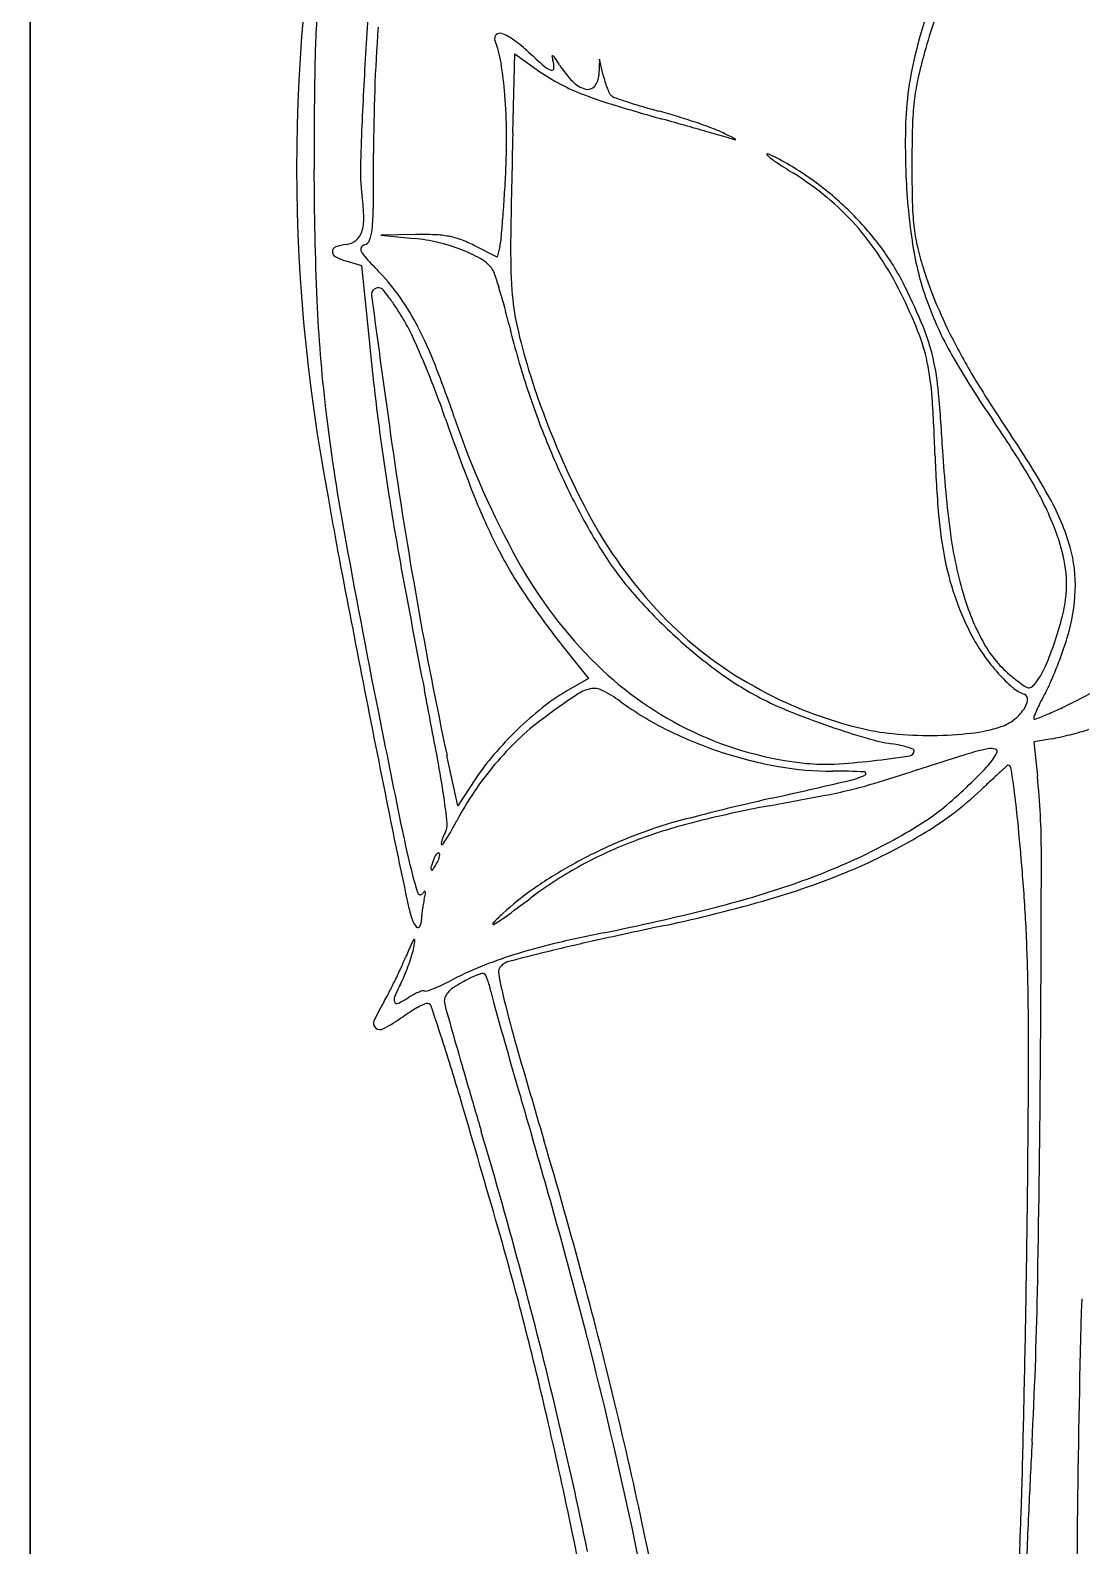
# Model space of a CAD drawing. Header units: millimetres. Extents: x 56222 to 3066687, y -650199 to -121287.
# Drawn here: x 141911.009 to 141914.101, y -185289.386 to -185284.932 of the extents above; entities that cross this region are included whole.
import ezdxf

# ---------------------------------------------------------------- set-up
doc = ezdxf.new("R2010")
doc.units = ezdxf.units.MM
doc.header["$MEASUREMENT"] = 0
doc.layers.add('$TD_AUDIT_GENERATED_(A0BDF17)', color=32, linetype='Continuous', lineweight=30)
doc.layers.add('FURNITURE', color=32, linetype='Continuous', lineweight=9)

msp = doc.modelspace()

# ---------------------------------------------------------------- linework, layer by layer
at = {"layer": '$TD_AUDIT_GENERATED_(A0BDF17)', "linetype": 'Continuous', "lineweight": 25, "ltscale": 2}
for p, q in [((141912.4279, -185285.2339, 0.5173), (141912.4335, -185285.0008, 0.5173)), ((141912.4335, -185285.0008, 0.5173), (141912.4968, -185285.0462, 0.5173)), ((141912.6826, -185285.0168, 0.5173), (141912.6811, -185285.0625, 0.5173)), ((141912.6937, -185285.0638, 0.5173), (141912.6826, -185285.0168, 0.5173)), ((141912.1431, -185285.5323, 0.5173), (141912.0396, -185285.5344, 0.5173)), ((141912.0396, -185285.5344, 0.5173), (141912.1381, -185285.5439, 0.5173)), ((141912.3817, -185285.5981, 0.5173), (141912.3141, -185285.5642, 0.5173)), ((141912.3897, -185285.5677, 0.5173), (141912.3817, -185285.5981, 0.5173)), ((141911.9372, -185285.6095, 0.5173), (141911.9834, -185285.6227, 0.5173)), ((141911.9834, -185285.6227, 0.5173), (141912.0074, -185285.8614, 0.5173)), ((141912.5685, -185286.7336, 0.5173), (141912.6503, -185286.8366, 0.5173)), ((141912.6503, -185286.8366, 0.5173), (141912.5841, -185286.8753, 0.5173)), ((141914.0126, -185287.0139, 0.5173), (141913.9598, -185287.0227, 0.5173)), ((141913.9598, -185287.0227, 0.5173), (141913.9703, -185287.1241, 0.5173)), ((141912.266, -185287.2107, 0.5173), (141912.2345, -185287.0633, 0.5173)), ((141912.3181, -185287.1321, 0.5173), (141912.266, -185287.2107, 0.5173))]:
    msp.add_line(p, q, dxfattribs=at)
for centre, radius, start, end in [((141916.8836, -185285.3355, 0.5173), 5.0911, 167.6373, 190.9661), ((141915.2434, -185285.4426, 0.5173), 1.6657, 157.6976, 164.4383), ((141915.2956, -185285.1035, 0.5173), 3.4503, 175.8813, 179.0745), ((141922.3503, -185285.6204, 0.5173), 10.3738, 175.63904, 177.00633), ((141915.4777, -185285.4728, 0.5173), 1.925, 161.5478, 165.5643), ((141917.2262, -185285.294, 0.5173), 5.2076, 175.9149, 179.9893), ((141912.3887, -185284.9556, 0.5173), 0.0143, 132.2374, 200.9935), ((141912.3902, -185284.9572, 0.5173), 0.0165, 70.4674, 132.2374), ((141912.3496, -185285.0718, 0.5173), 0.138, 53.791, 70.4674), ((141912.0616, -185285.0811, 0.5173), 0.3361, 9.216, 20.9935), ((141912.1395, -185285.3587, 0.5173), 0.4937, 47.3311, 53.791), ((141911.2219, -185285.2173, 0.5173), 1.1868, 4.6114, 9.216), ((141913.8181, -185283.5376, 0.5173), 1.983, 227.331, 229.1278), ((141912.5447, -185285.0077, 0.5173), 0.00153, 55.83, 188.8827), ((141912.6447, -185284.992, 0.5173), 0.1028, 188.8829, 195.991), ((141912.5329, -185285.025, 0.5173), 0.0225, 33.8472, 55.8299), ((141912.4709, -185285.0418, 0.5173), 0.078, 358.8745, 15.991), ((141911.712, -185285.5756, 0.5173), 1.011, 32.4242, 33.8472), ((141912.8261, -185284.8678, 0.5173), 0.309, 212.4241, 224.0641), ((141914.5609, -185285.2368, 0.5173), 0.9783, 165.5644, 172.2292), ((141915.0715, -185285.3947, 0.5173), 1.4872, 164.4382, 167.5973), ((141929.3057, -185285.3298, 0.5173), 17.4622, 179.07452, 180.03457), ((141925.4174, -185285.7808, 0.5173), 13.4452, 177.00638, 178.02486), ((141912.8446, -185284.5615, 0.5173), 0.5966, 234.3383, 241.4581), ((141912.5611, -185284.9902, 0.5173), 0.0621, 229.1277, 251.0809), ((141912.5429, -185285.0432, 0.5173), 0.006, 251.0809, 358.8744), ((141912.6259, -185285.0608, 0.5173), 0.0553, 320.8404, 358.1959), ((141912.9759, -185284.9971, 0.5173), 0.2899, 193.3018, 197.1714), ((141914.2424, -185285.2124, 0.5173), 0.6384, 167.5972, 173.5409), ((141910.8846, -185285.2445, 0.5173), 1.5252, 0.4178, 4.6114), ((141912.8516, -185284.5487, 0.5173), 0.6112, 241.4581, 248.4499), ((141912.6614, -185285.0273, 0.5173), 0.0797, 224.064, 255.9276), ((141913.0699, -185283.9961, 0.5173), 1.2053, 248.4499, 253.0755), ((141912.6484, -185285.0792, 0.5173), 0.0262, 255.9276, 320.8405), ((141912.9416, -185285.0077, 0.5173), 0.2541, 197.1713, 201.4433), ((141912.9095, -185285.0203, 0.5173), 0.2196, 201.4433, 205.6497), ((141912.7365, -185285.1034, 0.5173), 0.0277, 205.6498, 224.9999), ((141912.7353, -185285.1046, 0.5173), 0.026, 224.9999, 250.4383), ((141914.5964, -185285.2417, 0.5173), 1.0142, 172.2292, 178.7532), ((141914.8344, -185278.1972, 0.5173), 7.2668, 253.07551, 254.30071), ((141913.3227, -185283.4515, 0.5173), 1.7803, 250.4384, 251.6718), ((141913.1844, -185283.8689, 0.5173), 1.3406, 251.6719, 253.6325), ((141913.4073, -185283.1099, 0.5173), 2.1316, 253.6325, 255.0176), ((141914.47, -185285.2382, 0.5173), 0.8674, 173.5408, 178.4354), ((141912.4357, -185286.7404, 0.5173), 1.6266, 73.0648, 75.0176), ((141905.1158, -185312.7738, 0.5173), 28.6497, 74.14963, 74.30066), ((141912.3531, -185287.0119, 0.5173), 1.9103, 71.3338, 73.0648), ((141907.6598, -185303.8137, 0.5173), 19.3355, 73.94681, 74.14964), ((141912.4174, -185286.8214, 0.5173), 1.7093, 69.5912, 71.3338), ((141910.33, -185285.2486, 0.5173), 2.0798, 357.0942, 0.4178), ((141945.6004, -185286.0406, 0.5173), 33.1823, 178.60701, 179.1575), ((141906.4661, -185307.9622, 0.5173), 23.6522, 73.80778, 73.94689), ((141912.8785, -185285.5821, 0.5173), 0.387, 64.3417, 69.5911), ((141912.4763, -185286.4193, 0.5173), 1.3158, 63.2513, 64.3417), ((141912.9148, -185285.7543, 0.5173), 0.527, 71.6599, 73.8078), ((141912.9757, -185285.4285, 0.5173), 0.2063, 58.9636, 63.2513), ((141913.0811, -185285.2525, 0.5173), 0.0016, 251.6598, 326.1124), ((141913.0815, -185285.2528, 0.5173), 0.00115, 326.1122, 58.9632), ((141915.7809, -185285.2675, 0.5173), 2.1989, 178.7531, 182.4108), ((141917.8629, -185285.3308, 0.5173), 4.2615, 178.4353, 179.939), ((141890.7943, -185285.2891, 0.5173), 21.2243, 359.55138, 359.98935), ((141913.1769, -185285.297, 0.5173), 0.00204, 69.2869, 227.6241), ((141913.3159, -185285.1447, 0.5173), 0.2082, 227.624, 236.502), ((141913.096, -185285.511, 0.5173), 0.2308, 62.184, 69.2868), ((141920.9231, -185285.3349, 0.5173), 9.0797, 180.03447, 182.47151), ((141912.607, -185285.339, 0.5173), 0.6272, 178.0249, 187.4674), ((141914.5137, -185283.3349, 0.5173), 2.3785, 236.502, 237.9912), ((141912.7793, -185286.1113, 0.5173), 0.9095, 53.4526, 62.184), ((141918.2184, -185285.3312, 0.5173), 4.6171, 179.9389, 181.3053), ((141906.8786, -185285.0734, 0.5173), 5.5356, 356.3434, 357.0942), ((141912.7705, -185286.1237, 0.5173), 0.9103, 50.3553, 57.9912), ((141912.7713, -185286.1221, 0.5173), 0.923, 44.8172, 53.4526), ((141915.4111, -185285.283, 0.5173), 1.8288, 182.4107, 188.7655), ((141911.4153, -185285.4952, 0.5173), 0.5748, 1.2283, 7.4674), ((141908.5824, -185285.1823, 0.5173), 3.8283, 355.3536, 356.3434), ((141912.8513, -185286.0261, 0.5173), 0.7836, 41.8112, 50.3553), ((141911.3412, -185285.4499, 0.5173), 0.6767, 354.2657, 359.5513), ((141912.793, -185286.1005, 0.5173), 0.8924, 36.0354, 44.8172), ((141914.4306, -185285.4175, 0.5173), 0.8283, 181.3052, 186.1795), ((141911.9324, -185285.5073, 0.5173), 0.054, 309.1914, 341.6983), ((141911.8665, -185285.4855, 0.5173), 0.1235, 341.6982, 1.2283), ((141911.9016, -185285.5062, 0.5173), 0.1135, 338.0269, 354.2657), ((141908.02, -185285.1366, 0.5173), 4.3926, 354.6314, 355.3535), ((141912.8356, -185286.0401, 0.5173), 0.8046, 33.3881, 41.8111), ((141914.1127, -185285.452, 0.5173), 0.5085, 186.1794, 192.7923), ((141911.9122, -185285.5824, 0.5173), 0.0148, 109.794, 178.2272), ((141911.9554, -185285.7024, 0.5173), 0.1423, 96.7524, 109.794), ((141911.9323, -185285.5072, 0.5173), 0.0541, 276.7524, 309.1914), ((141911.9953, -185285.5766, 0.5173), 0.0149, 104.6548, 152.9859), ((141911.9858, -185285.5402, 0.5173), 0.0227, 284.6548, 338.0269), ((141912.0874, -185286.0705, 0.5173), 0.529, 76.813, 84.4972), ((141912.1626, -185286.5123, 0.5173), 0.9801, 87.8612, 91.1422), ((141912.1889, -185285.8091, 0.5173), 0.2765, 79.4451, 87.8613), ((141912.089, -185286.0634, 0.5173), 0.5217, 69.0482, 76.813), ((141912.2005, -185285.7468, 0.5173), 0.2131, 69.5738, 79.4451), ((141912.1377, -185285.9154, 0.5173), 0.393, 63.3308, 69.5738), ((141912.27, -185285.536, 0.5173), 0.1239, 345.1479, 354.6314), ((141914.1712, -185285.5784, 0.5173), 1.7497, 179.1575, 183.8434), ((141914.4867, -185285.4256, 0.5173), 0.8935, 188.7654, 199.6242), ((141914.4326, -185285.3793, 0.5173), 0.8366, 192.7924, 197.347), ((141911.9139, -185285.5824, 0.5173), 0.0165, 178.2271, 241.93), ((141911.981, -185285.4566, 0.5173), 0.159, 241.9301, 254.0182), ((141911.9929, -185285.5754, 0.5173), 0.0122, 152.986, 209.0214), ((141912.0756, -185285.5295, 0.5173), 0.1068, 209.0213, 222.5377), ((141913.7542, -185283.9894, 0.5173), 2.3849, 222.5376, 223.9549), ((141912.1214, -185285.9789, 0.5173), 0.4313, 60.7676, 69.0483), ((141912.2735, -185285.7071, 0.5173), 0.1199, 39.2959, 60.7676), ((141912.6554, -185286.1589, 0.5173), 1.0204, 26.3395, 33.388), ((141912.8916, -185286.0288, 0.5173), 0.7705, 26.2305, 36.0354), ((141911.6113, -185286.0554, 0.5173), 0.5918, 34.7654, 43.9549), ((141912.3329, -185285.6585, 0.5173), 0.0431, 18.3832, 39.2959), ((141910.6351, -185286.2227, 0.5173), 1.8322, 16.9773, 18.3831), ((141914.802, -185285.2639, 0.5173), 1.2236, 197.3471, 202.9147), ((141912.0329, -185285.7087, 0.5173), 0.0203, 72.0634, 187.5377), ((141912.034, -185285.7054, 0.5173), 0.0168, 38.501, 72.0635), ((141911.4319, -185286.1843, 0.5173), 0.7861, 36.3881, 38.5009), ((141910.8991, -185286.1421, 0.5173), 1.5561, 14.9914, 16.9774), ((141913.1315, -185285.6482, 0.5173), 0.7077, 183.8434, 192.5289), ((141911.9252, -185286.5049, 0.5173), 1.8478, 22.2784, 26.2305), ((141916.1076, -185285.5428, 0.5173), 4.2597, 182.4714, 186.7635), ((141957.0314, -185279.7545, 0.5173), 45.411, 187.53757, 188.09357), ((141911.5204, -185286.1191, 0.5173), 0.6762, 33.4141, 36.388), ((141911.1956, -185286.3334, 0.5173), 1.0654, 31.2985, 33.4141), ((141911.4669, -185286.1557, 0.5173), 0.7676, 27.2046, 34.7654), ((141910.1371, -185286.3462, 0.5173), 2.345, 13.5308, 14.9914), ((141912.2304, -185286.3693, 0.5173), 1.4947, 21.6925, 26.3395), ((141914.5857, -185285.3903, 0.5173), 0.9986, 199.6242, 209.7751), ((141915.0691, -185285.151, 0.5173), 1.5136, 202.9147, 207.6616), ((141911.7089, -185286.0213, 0.5173), 0.4646, 24.7803, 31.2985), ((141909.8202, -185286.8932, 0.5173), 2.5449, 22.9299, 24.7803), ((141911.0736, -185286.3579, 0.5173), 1.2098, 21.3611, 27.2046), ((141914.703, -185285.2474, 0.5173), 2.3512, 193.5308, 198.0582), ((141914.0364, -185285.4471, 0.5173), 1.6347, 192.529, 197.1748), ((141913.1069, -185286.0206, 0.5173), 0.5514, 11.9115, 21.6926), ((141913.1053, -185286.0215, 0.5173), 0.5725, 12.8161, 22.2783), ((141920.3657, -185285.0199, 0.5173), 8.4006, 185.74903, 187.28613), ((141915.5077, -185284.9211, 0.5173), 2.0088, 207.6616, 211.7317), ((141909.5214, -185287.0196, 0.5173), 2.8693, 21.0722, 22.93), ((141908.6978, -185287.2871, 0.5173), 3.7609, 18.8519, 21.3611), ((141912.902, -185286.0638, 0.5173), 0.7608, 3.9643, 11.9115), ((141912.911, -185286.0657, 0.5173), 0.7718, 5.0366, 12.8162), ((141916.0665, -185284.5431, 0.5173), 2.7046, 209.7751, 214.6008), ((141914.8314, -185285.2014, 0.5173), 2.4668, 197.1748, 207.1965), ((141909.6836, -185286.9571, 0.5173), 2.6955, 19.1255, 21.0723), ((141914.8145, -185285.2111, 0.5173), 2.4685, 198.0582, 202.4234), ((141909.2934, -185286.3139, 0.5173), 4.378, 1.7874, 3.9643), ((141908.7362, -185286.4336, 0.5173), 4.9628, 3.0696, 5.0366), ((141917.3735, -185283.7673, 0.5173), 4.2025, 211.7317, 214.075), ((141917.7986, -185285.3422, 0.5173), 5.9625, 186.76346, 190.23646), ((141919.0337, -185285.1902, 0.5173), 7.0578, 187.28615, 189.03776), ((141917.6858, -185284.1821, 0.5173), 5.7742, 199.12556, 201.47254), ((141914.7136, -185285.233, 0.5173), 2.596, 198.8519, 208.9544), ((141911.3134, -185287.8221, 0.5173), 3.0698, 30.9372, 34.6008), ((141925.984, -185284.1697, 0.5173), 14.0512, 188.09358, 190.00744), ((141911.7407, -185287.5775, 0.5173), 2.598, 29.2294, 34.075), ((141914.7022, -185285.2574, 0.5173), 2.3471, 202.4234, 206.8933), ((141916.9518, -185286.0749, 0.5173), 3.2841, 181.7874, 184.902), ((141916.7671, -185286.003, 0.5173), 3.0797, 183.0695, 187.6134), ((141913.0489, -185286.7819, 0.5173), 1.0464, 22.7623, 30.9372), ((141918.5739, -185285.2173, 0.5173), 6.7761, 189.22867, 190.82491), ((141921.864, -185284.74, 0.5173), 9.9236, 189.03768, 190.47211), ((141913.955, -185285.6497, 0.5173), 1.7652, 201.4726, 207.1474), ((141914.2008, -185285.5117, 0.5173), 1.7848, 206.8934, 212.3819), ((141913.4383, -185286.6275, 0.5173), 0.6526, 15.6981, 29.2294), ((141913.8678, -185285.6966, 0.5173), 1.3834, 207.1965, 222.6494), ((141914.8645, -185286.254, 0.5173), 1.1891, 184.9021, 191.549), ((141940.6318, -185281.2189, 0.5173), 29.165, 190.23644, 191.30672), ((141914.8703, -185286.2565, 0.5173), 1.166, 187.6133, 196.9956), ((141913.4381, -185286.6186, 0.5173), 0.6243, 11.9156, 22.7623), ((141913.586, -185285.8389, 0.5173), 1.3505, 207.1474, 213.8161), ((141913.6704, -185286.5623, 0.5173), 0.4116, 357.7869, 15.6981), ((141990.1546, -185271.5303, 0.5173), 79.6536, 190.824889, 191.087304), ((141913.6117, -185285.8427, 0.5173), 1.3367, 208.9544, 225.5558), ((141913.5316, -185285.9361, 0.5173), 0.9924, 212.382, 221.2556), ((141914.5156, -185286.3253, 0.5173), 0.833, 191.549, 199.6974), ((141913.7196, -185286.5592, 0.5173), 0.3367, 354.6947, 11.9156), ((141942.7726, -185280.8754, 0.5173), 31.1863, 190.4721, 191.0831), ((141914.2762, -185285.3765, 0.5173), 2.1812, 213.8162, 218.4728), ((141913.962, -185285.5585, 0.5173), 1.565, 221.2557, 227.5637), ((141913.6425, -185286.552, 0.5173), 0.4141, 345.8933, 354.6947), ((141913.5374, -185286.5572, 0.5173), 0.5446, 343.2679, 357.7869), ((141924.9556, -185284.3511, 0.5173), 13.007, 190.00753, 192.03552), ((141913.6973, -185285.8537, 0.5173), 1.1516, 222.6494, 239.8026), ((141914.4892, -185286.3347, 0.5173), 0.805, 199.6974, 208.0572), ((141914.425, -185286.3926, 0.5173), 0.7004, 196.9956, 209.327), ((141913.0916, -185286.4136, 0.5173), 0.9821, 341.2771, 345.8934), ((141913.9462, -185285.5758, 0.5173), 1.5416, 227.5637, 233.9072), ((141914.2438, -185286.4655, 0.5173), 0.5269, 208.0573, 215.2314), ((141913.1097, -185286.4286, 0.5173), 0.9913, 340.5852, 343.2679), ((141914.2811, -185286.4391, 0.5173), 0.5726, 215.2314, 221.9715), ((141914.0994, -185286.5755, 0.5173), 0.327, 209.327, 231.1228), ((141913.1058, -185286.4184, 0.5173), 0.9672, 336.7474, 341.2771), ((141912.7654, -185286.3073, 0.5173), 1.3563, 338.4644, 340.5852), ((141913.3982, -185286.0604, 0.5173), 1.0317, 225.5558, 244.812), ((141913.7776, -185286.7071, 0.5173), 0.2359, 323.8249, 336.7474), ((141912.8699, -185286.3485, 0.5173), 1.2439, 336.3156, 338.4644), ((141980.7815, -185273.367, 0.5173), 70.1023, 191.087355, 191.39744), ((141913.563, -185286.1015, 0.5173), 0.891, 233.9072, 243.4705), ((141913.7483, -185285.766, 0.5173), 1.253, 239.8025, 255.9036), ((141914.2207, -185286.4935, 0.5173), 0.4913, 221.9716, 228.8892), ((141914.782, -185285.7289, 0.5173), 1.4144, 231.1228, 232.9148), ((141913.9516, -185286.8275, 0.5173), 0.0373, 232.9148, 257.559), ((141913.9463, -185286.8516, 0.5173), 0.0126, 257.559, 311.383), ((141913.8937, -185286.792, 0.5173), 0.0921, 311.3831, 323.8249), ((141913.665, -185286.6973, 0.5173), 0.3757, 331.0742, 336.3156), ((141913.4453, -185285.6287, 0.5173), 1.4249, 297.2175, 302.8082), ((141888.3493, -185291.5361, 0.5173), 24.2713, 10.59796, 11.08314), ((141912.8767, -185287.3752, 0.5173), 0.5792, 120.3386, 128.6777), ((141914.9169, -185290.2188, 0.5173), 4.0514, 124.6406, 126.3606), ((141912.6819, -185286.9839, 0.5173), 0.1195, 102.7365, 124.6406), ((141912.6671, -185286.9187, 0.5173), 0.0526, 62.942, 102.7364), ((141912.5083, -185287.2296, 0.5173), 0.4017, 54.0429, 62.942), ((141913.3169, -185286.115, 0.5173), 0.9753, 234.0429, 243.6437), ((141913.6456, -185285.9361, 0.5173), 1.0759, 243.4705, 248.4613), ((141913.9628, -185286.789, 0.5173), 0.099, 228.8892, 251.565), ((141913.8771, -185286.8902, 0.5173), 0.0652, 324.4982, 351.7925), ((141913.9267, -185286.8974, 0.5173), 0.0151, 351.7925, 71.5649), ((141914.4979, -185287.1675, 0.5173), 0.5806, 152.9555, 155.4494), ((141914.734, -185287.288, 0.5173), 0.8456, 151.0742, 152.9555), ((141913.1363, -185285.0279, 0.5173), 2.1005, 295.6151, 297.2175), ((141997.1777, -185269.913, 0.5173), 86.8301, 191.30675, 191.524932), ((141913.1754, -185287.7484, 0.5173), 1.0572, 128.6777, 133.9927), ((141914.237, -185284.4377, 0.5173), 2.6868, 248.4613, 250.9809), ((141913.814, -185286.8452, 0.5173), 0.1427, 307.2117, 324.4982), ((141913.9805, -185286.9535, 0.5173), 0.0207, 157.376, 179.9999), ((141914.5376, -185287.1856, 0.5173), 0.6243, 155.4494, 157.3761), ((141913.4444, -185285.6193, 0.5173), 1.4346, 291.2403, 292.7905), ((141913.6188, -185286.0344, 0.5173), 0.9844, 292.7905, 295.6151), ((141913.1974, -185287.7711, 0.5173), 1.0888, 133.9926, 139.2515), ((141912.9367, -185287.5291, 0.5173), 0.7114, 126.3606, 133.854), ((141913.4179, -185285.9111, 0.5173), 1.2028, 243.6437, 251.8475), ((141913.3957, -185286.0657, 0.5173), 1.0259, 244.8121, 264.1501), ((141914.24, -185284.4291, 0.5173), 2.6959, 250.9808, 253.3988), ((141913.6123, -185286.3074, 0.5173), 0.6948, 255.9035, 264.4774), ((141913.7278, -185286.5683, 0.5173), 0.4319, 276.4073, 288.3194), ((141913.8237, -185286.8579, 0.5173), 0.1268, 288.3195, 307.2117), ((141913.963, -185286.9535, 0.5173), 0.00316, 180, 291.2405), ((141913.8041, -185285.9685, 0.5173), 1.0663, 284.2355, 285.8975), ((141913.9366, -185286.4336, 0.5173), 0.5828, 285.8975, 288.5099), ((141913.1019, -185287.7011, 0.5173), 0.9498, 133.854, 139.8874), ((141913.6211, -185286.5047, 0.5173), 0.53, 253.3988, 261.4714), ((141913.4795, -185287.449, 0.5173), 0.4248, 78.0247, 81.4714), ((141913.6549, -185285.8668, 0.5173), 1.1374, 264.4774, 270.4043), ((141913.5199, -185287.2588, 0.5173), 0.2304, 72.5762, 78.0246), ((141913.5258, -185287.24, 0.5173), 0.2107, 67.9209, 72.5761), ((141913.6553, -185285.9232, 0.5173), 1.081, 270.4043, 276.4073), ((141913.9364, -185286.5588, 0.5173), 0.4614, 279.4959, 282.5663), ((141913.8099, -185285.9914, 0.5173), 1.0427, 282.5664, 284.2355), ((141909.3944, -185287.5984, 0.5173), 2.861, 8.2571, 10.5979), ((141912.9175, -185287.53, 0.5173), 0.7194, 139.2515, 146.4251), ((141913.414, -185285.923, 0.5173), 1.1902, 251.8476, 260.0916), ((141913.2803, -185285.3226, 0.5173), 1.7681, 273.0065, 276.62), ((141913.0238, -185283.1123, 0.5173), 3.9932, 276.6199, 278.2263), ((141913.593, -185287.0494, 0.5173), 0.0152, 278.2263, 359.9999), ((141913.6031, -185287.0494, 0.5173), 0.00507, 360, 67.921), ((141919.2252, -185304.7079, 0.5173), 18.4744, 107.19759, 107.67773), ((141913.9659, -185287.7155, 0.5173), 0.6868, 101.9864, 107.1976), ((141913.6645, -185286.951, 0.5173), 0.2142, 316.8815, 330.7672), ((141913.8336, -185287.0922, 0.5173), 0.0496, 74.6354, 101.9864), ((141913.8447, -185287.0519, 0.5173), 0.00776, 330.7674, 74.6354), ((141913.1273, -185287.7225, 0.5173), 0.9831, 139.8873, 145.8255), ((141913.3676, -185286.1884, 0.5173), 0.9209, 260.0917, 270.0846), ((141913.3452, -185286.5584, 0.5173), 0.5306, 264.1502, 273.0065), ((141913.3717, -185288.9623, 0.5173), 1.8531, 87.2164, 90.0847), ((141913.3525, -185286.8696, 0.5173), 0.2749, 282.9907, 293.8143), ((141913.4615, -185287.1165, 0.5173), 0.00503, 293.8142, 87.2163), ((141909.8884, -185275.4126, 0.5173), 12.2727, 287.06081, 287.67777), ((141912.826, -185286.1658, 0.5173), 1.363, 313.3435, 316.8815), ((141916.4541, -185289.9564, 0.5173), 3.849, 132.386, 132.9099), ((141930.9645, -185305.8551, 0.5173), 25.3739, 132.31543, 132.38602), ((141913.8841, -185287.0942, 0.5173), 0.00244, 89.9998, 132.3155), ((141913.8841, -185287.1005, 0.5173), 0.0087, 9.1965, 89.9998), ((141911.6138, -185287.468, 0.5173), 2.3086, 7.6176, 9.1964), ((141911.8097, -185287.3498, 0.5173), 2.1724, 359.9537, 5.9647), ((141913.0267, -185287.6541, 0.5173), 0.8614, 145.8255, 152.3822), ((141902.8457, -185241.3254, 0.5173), 47.0153, 282.70828, 282.99063), ((141913.0588, -185285.6747, 0.5173), 1.5327, 280.8077, 283.6503), ((141913.1385, -185286.0029, 0.5173), 1.195, 283.6504, 287.0608), ((141913.1317, -185286.4513, 0.5173), 0.9804, 301.312, 313.2318), ((141912.8365, -185286.177, 0.5173), 1.3477, 309.5712, 313.3435), ((141918.8602, -185292.5448, 0.5173), 7.383, 132.90998, 133.23175), ((141911.5292, -185287.4793, 0.5173), 2.3939, 5.3951, 7.6176), ((141910.775, -185287.3981, 0.5173), 1.4659, 5.3379, 8.2571), ((141913.803, -185290.575, 0.5173), 3.4208, 100.4641, 104.3326), ((141914.7804, -185294.2836, 0.5173), 7.2711, 103.49143, 104.31993), ((141914.9127, -185294.8353, 0.5173), 7.8383, 102.70828, 103.49139), ((141908.1119, -185259.7609, 0.5173), 27.9145, 280.4641, 280.80765), ((141913.316, -185286.7572, 0.5173), 0.595, 302.6204, 309.5712), ((141935.6495, -185282.4651, 0.5173), 24.0624, 191.39748, 192.08595), ((141915.7613, -185286.5142, 0.5173), 3.7384, 191.525, 193.6637), ((141912.1845, -185287.2664, 0.5173), 0.0503, 331.8449, 5.3379), ((141911.3749, -185286.79, 0.5173), 1.0027, 330.5297, 332.3821), ((141913.3523, -185288.811, 0.5173), 1.6001, 104.3326, 111.1607), ((141913.0998, -185288.0222, 0.5173), 0.7879, 105.1111, 108.8774), ((141914.6046, -185293.5948, 0.5173), 6.5602, 104.31997, 105.11111), ((141912.7733, -185285.9092, 0.5173), 1.6017, 295.2656, 302.6203), ((141898.2886, -185288.7298, 0.5173), 15.6935, 4.8409, 5.39506), ((141912.3083, -185287.3385, 0.5173), 0.0927, 156.6084, 163.5883), ((141911.6688, -185286.9439, 0.5173), 0.6714, 325.4859, 327.3264), ((141912.365, -185287.363, 0.5173), 0.1544, 151.8449, 156.6085), ((141911.8281, -185287.0461, 0.5173), 0.4822, 327.3264, 330.5297), ((141913.3327, -185288.7032, 0.5173), 1.5076, 108.8773, 114.0622), ((141912.7943, -185285.8967, 0.5173), 1.6295, 293.165, 301.312), ((141912.2124, -185287.3601, 0.5173), 0.0112, 111.6457, 136.6592), ((141912.2094, -185287.3524, 0.5173), 0.00298, 44.9999, 111.6457), ((141912.2076, -185287.3542, 0.5173), 0.00541, 355.9065, 44.9999), ((141912.2217, -185287.3216, 0.5173), 0.00435, 170.6245, 224.9999), ((141912.2884, -185287.3326, 0.5173), 0.0719, 163.5883, 170.6245), ((141912.2202, -185287.3231, 0.5173), 0.00226, 224.9999, 325.4859), ((141913.3177, -185288.6697, 0.5173), 1.471, 114.0621, 119.3436), ((141913.2218, -185288.4741, 0.5173), 1.2389, 111.1607, 119.0372), ((141912.1995, -185287.3937, 0.5173), 0.0122, 162.0024, 203.6879), ((141912.6367, -185287.5357, 0.5173), 0.4719, 159.0063, 162.0024), ((141912.018, -185287.275, 0.5173), 0.2141, 324.5984, 329.8215), ((141912.2602, -185287.3912, 0.5173), 0.0686, 151.3686, 159.0063), ((141912.225, -185287.372, 0.5173), 0.0285, 136.659, 151.3686), ((141912.1152, -185287.3315, 0.5173), 0.1017, 329.8215, 336.3439), ((141912.1491, -185287.3463, 0.5173), 0.0647, 336.3439, 345.4979), ((141912.1686, -185287.3514, 0.5173), 0.0446, 345.4979, 355.9066), ((141913.2013, -185288.4371, 0.5173), 1.1965, 119.0371, 127.1219), ((141913.2487, -185288.547, 0.5173), 1.3302, 119.3436, 124.8766), ((141912.5578, -185285.3439, 0.5173), 2.2308, 286.2467, 293.165), ((141912.5942, -185285.5298, 0.5173), 2.0213, 289.0882, 295.2657), ((141824.7615, -185287.2794, 0.5173), 89.2206, 359.539969, 359.953644), ((141913.0545, -185287.1722, 0.5173), 0.9528, 193.6637, 198.044), ((141912.1906, -185287.3976, 0.5173), 0.00245, 203.6879, 324.5983), ((141912.3077, -185284.702, 0.5173), 2.8973, 284.0292, 289.0883), ((141909.2989, -185287.7973, 0.5173), 4.6438, 2.7283, 4.8409), ((141912.156, -185287.465, 0.5173), 0.00774, 198.0441, 324.6456), ((141912.2042, -185287.4992, 0.5173), 0.0514, 134.7678, 144.6456), ((141911.7625, -185287.3928, 0.5173), 0.4156, 347.0886, 349.3691), ((141912.1691, -185287.4638, 0.5173), 0.00159, 18.3898, 134.7678), ((141912.159, -185287.4672, 0.5173), 0.0123, 349.3691, 18.3898), ((141912.9793, -185288.1604, 0.5173), 0.859, 124.8765, 132.5547), ((141907.8187, -185281.3256, 0.5173), 7.7223, 306.42538, 307.12186), ((141912.5107, -185287.4197, 0.5173), 0.399, 192.086, 198.2553), ((141912.5683, -185287.5738, 0.5173), 0.4103, 172.1394, 174.3636), ((141912.6017, -185287.5784, 0.5173), 0.444, 169.9441, 172.1394), ((141912.4724, -185287.5555, 0.5173), 0.3126, 167.0887, 169.9441), ((141912.7525, -185287.9134, 0.5173), 0.5236, 132.5546, 137.0144), ((141911.244, -185280.4447, 0.5173), 7.2855, 281.48833, 284.02918), ((141911.9963, -185283.4169, 0.5173), 4.2379, 281.9669, 286.2467), ((141912.1906, -185287.5253, 0.5173), 0.062, 198.2553, 222.6732), ((141912.1494, -185287.5633, 0.5173), 0.00591, 222.6732, 334.4836), ((141912.1112, -185287.5451, 0.5173), 0.0482, 334.4835, 359.5529), ((141912.291, -185287.5465, 0.5173), 0.1316, 174.3634, 179.5529), ((141912.371, -185287.5578, 0.5173), 0.00215, 137.0145, 298.9097), ((141912.2321, -185287.3063, 0.5173), 0.2894, 298.9096, 306.4255), ((141917.765, -185310.6339, 0.5173), 23.5837, 101.96699, 102.47462), ((141915.2304, -185288.9778, 0.5173), 3.386, 156.2868, 157.0401), ((141912.1786, -185287.6373, 0.5173), 0.0528, 141.4381, 156.2867), ((141911.8835, -185287.5779, 0.5173), 0.2582, 349.1877, 353.8379), ((141912.1385, -185287.6054, 0.5173), 0.0016, 353.8381, 141.4382), ((141912.955, -185289.3229, 0.5173), 1.754, 103.4695, 107.4078), ((141914.0514, -185293.8475, 0.5173), 6.3914, 102.47471, 103.81565), ((141913.5715, -185291.8971, 0.5173), 4.4011, 101.4882, 103.4695), ((141908.2879, -185287.8455, 0.5173), 5.6559, 0.9062, 2.7284), ((141910.9765, -185287.1757, 0.5173), 1.2338, 335.2974, 337.0401), ((141911.5883, -185287.4868, 0.5173), 0.567, 340.3996, 343.3703), ((141911.9106, -185287.5831, 0.5173), 0.2306, 343.3703, 349.1878), ((141912.803, -185288.838, 0.5173), 1.2458, 107.4079, 112.1735), ((141914.5142, -185295.7297, 0.5173), 8.3296, 103.81566, 104.59144), ((141910.4934, -185286.9535, 0.5173), 1.7656, 333.9651, 335.2974), ((141911.7828, -185287.5689, 0.5173), 0.3559, 333.1463, 337.4556), ((141911.5648, -185287.4784, 0.5173), 0.5918, 337.4557, 340.3996), ((141912.7299, -185288.6586, 0.5173), 1.0522, 112.1735, 117.5828), ((141912.4048, -185287.9293, 0.5173), 0.2354, 106.7301, 111.0386), ((141912.3395, -185287.7118, 0.5173), 0.0083, 58.2824, 106.7301), ((141912.3376, -185287.7149, 0.5173), 0.0119, 25.3774, 58.2824), ((141912.4143, -185287.7009, 0.5173), 0.0282, 134.9998, 190.1781), ((141913.6595, -185287.4773, 0.5173), 1.2933, 190.1781, 193.7024), ((141912.4276, -185287.7143, 0.5173), 0.0471, 104.5914, 134.9999), ((141910.6104, -185287.0106, 0.5173), 1.6353, 332.6175, 333.9651), ((141912.7931, -185288.0805, 0.5173), 0.7767, 153.1463, 156.5694), ((141912.0441, -185287.3626, 0.5173), 0.414, 288.5562, 291.3823), ((141912.0503, -185287.3783, 0.5173), 0.3971, 291.3823, 294.9688), ((141911.9622, -185287.1892, 0.5173), 0.6057, 294.9688, 297.5827), ((141912.303, -185287.8184, 0.5173), 0.0881, 124.9459, 139.035), ((141912.4375, -185288.0109, 0.5173), 0.3229, 119.5875, 124.946), ((141912.4794, -185288.0845, 0.5173), 0.4076, 116.0848, 119.5875), ((141912.4102, -185287.9433, 0.5173), 0.2504, 111.0386, 116.0848), ((141912.1966, -185287.7817, 0.5173), 0.1679, 20.6287, 25.3772), ((141912.1743, -185287.7902, 0.5173), 0.1918, 15.5625, 20.6287), ((141912.1018, -185287.8103, 0.5173), 0.267, 11.6089, 15.5626), ((141912.5666, -185288.0935, 0.5173), 0.6014, 149.4587, 155.4328), ((141911.5995, -185287.5229, 0.5173), 0.5214, 329.4586, 332.6175), ((141912.0985, -185287.7795, 0.5173), 0.0196, 156.5694, 204.9882), ((141912.0879, -185287.7844, 0.5173), 0.00793, 204.9882, 296.0833), ((141911.9707, -185287.545, 0.5173), 0.2745, 296.0832, 303.2337), ((141912.2285, -185287.9384, 0.5173), 0.1959, 118.3963, 123.2337), ((141912.2059, -185287.8966, 0.5173), 0.1483, 112.4357, 118.3964), ((141912.4018, -185288.2532, 0.5173), 0.5159, 117.4929, 119.6985), ((141912.1962, -185287.873, 0.5173), 0.1228, 106.4971, 112.4357), ((141912.1648, -185287.7671, 0.5173), 0.0124, 74.4589, 106.4972), ((141912.1826, -185287.832, 0.5173), 0.041, 103.4168, 117.4929), ((141912.1717, -185287.7425, 0.5173), 0.0132, 254.4589, 288.5562), ((141912.176, -185287.8043, 0.5173), 0.0125, 18.9056, 103.4167), ((141912.2552, -185287.7843, 0.5173), 0.0286, 160.0882, 189.3088), ((141912.404, -185287.7599, 0.5173), 0.1794, 189.3089, 195.8381), ((141912.2699, -185287.7896, 0.5173), 0.0443, 139.0349, 160.0883), ((141912.8122, -185287.6644, 0.5173), 0.4582, 191.6089, 195.6795), ((141952.7061, -185276.4661, 0.5173), 41.894, 195.67952, 195.84178), ((141915.5209, -185287.0235, 0.5173), 3.2092, 193.7023, 196.1243), ((141902.7492, -185287.9331, 0.5173), 11.1953, 359.69454, 0.90622), ((141911.6826, -185287.2089, 0.5173), 0.7519, 299.0954, 304.1966), ((141912.4905, -185288.3978, 0.5173), 0.6855, 122.1229, 124.1967), ((141912.422, -185288.2886, 0.5173), 0.5566, 119.6985, 122.1229), ((141906.5486, -185289.7316, 0.5173), 5.9608, 17.79062, 18.90558), ((141960.0337, -185274.2478, 0.5173), 49.6886, 195.8382, 195.96127), ((141912.0352, -185287.8506, 0.5173), 0.0171, 155.4329, 232.8588), ((141912.0378, -185287.8471, 0.5173), 0.0215, 232.8587, 299.0954), ((141905.3435, -185290.1182, 0.5173), 7.2263, 16.32965, 17.79067), ((141935.1296, -185281.3706, 0.5173), 23.786, 195.96135, 196.26135), ((141939.5034, -185280.2125, 0.5173), 28.17, 195.84178, 196.12757), ((141963.7039, -185273.0941, 0.5173), 53.3653, 196.12429, 196.43621), ((141850.2341, -185287.6531, 0.5173), 63.7112, 359.359937, 359.694544), ((141856.1957, -185287.5318, 0.5173), 57.7854, 358.89987, 359.539977), ((141951.3414, -185276.6418, 0.5173), 40.6733, 196.2614, 196.46216), ((141955.4116, -185275.6125, 0.5173), 44.7299, 196.12757, 196.32971), ((141812.5502, -185317.305, 0.5173), 103.9203, 16.12132, 16.329648), ((141895.5472, -185293.1288, 0.5173), 17.5058, 15.02635, 16.46216), ((141895.0532, -185293.2965, 0.5173), 18.1656, 14.41328, 16.32966), ((141894.7662, -185293.4309, 0.5173), 18.5096, 15.1194, 16.43627), ((141861.5662, -185287.7798, 0.5173), 52.3783, 359.04531, 359.35998), ((141903.0778, -185291.1391, 0.5173), 9.6871, 14.47388, 16.12122), ((141898.1292, -185292.4356, 0.5173), 14.8323, 13.40054, 15.02634), ((141899.1121, -185292.2567, 0.5173), 14.0078, 13.49661, 15.11943), ((141900.7737, -185288.3878, 0.5173), 13.1992, 356.98405, 358.89997), ((141856.5574, -185287.6963, 0.5173), 57.3878, 358.751516, 359.045329), ((141948.0728, -185289.6612, 0.5173), 33.9869, 178.31241, 179.35519), ((141900.734, -185291.7441, 0.5173), 12.1077, 13.08013, 14.47378), ((141898.7241, -185292.3531, 0.5173), 14.3755, 12.12935, 14.41331), ((141862.7364, -185287.831, 0.5173), 51.2074, 358.45905, 358.75149), ((141898.5925, -185292.3252, 0.5173), 14.3561, 11.74696, 13.40049), ((141899.6213, -185292.1345, 0.5173), 13.4841, 11.84037, 13.49665), ((141897.9565, -185292.3894, 0.5173), 14.9592, 11.83335, 13.0801), ((141941.5181, -185290.5345, 0.5173), 27.6017, 176.9841, 177.39617), ((141904.2249, -185288.9471, 0.5173), 9.7038, 357.45636, 358.45903), ((141958.7384, -185291.3176, 0.5173), 44.8398, 177.39619, 177.68267), ((141942.3037, -185289.5963, 0.5173), 28.2174, 179.35516, 180.55401), ((141887.4678, -185294.587, 0.5173), 25.6756, 11.00148, 11.83341), ((141899.5301, -185292.1799, 0.5173), 13.5511, 9.77393, 12.12939), ((141897.5299, -185292.573, 0.5173), 15.621, 10.35715, 11.8404), ((141943.8553, -185290.7076, 0.5173), 29.9657, 177.45634, 178.06689)]:
    msp.add_arc(centre, radius, start, end, dxfattribs=at)
at = {"layer": 'FURNITURE', "lineweight": 30}
msp.add_line((141911.0093, -185317.5925, 0.5173), (141911.0093, -185258.9961, 0.5173), dxfattribs=at)

doc.saveas('drawing.dxf')
